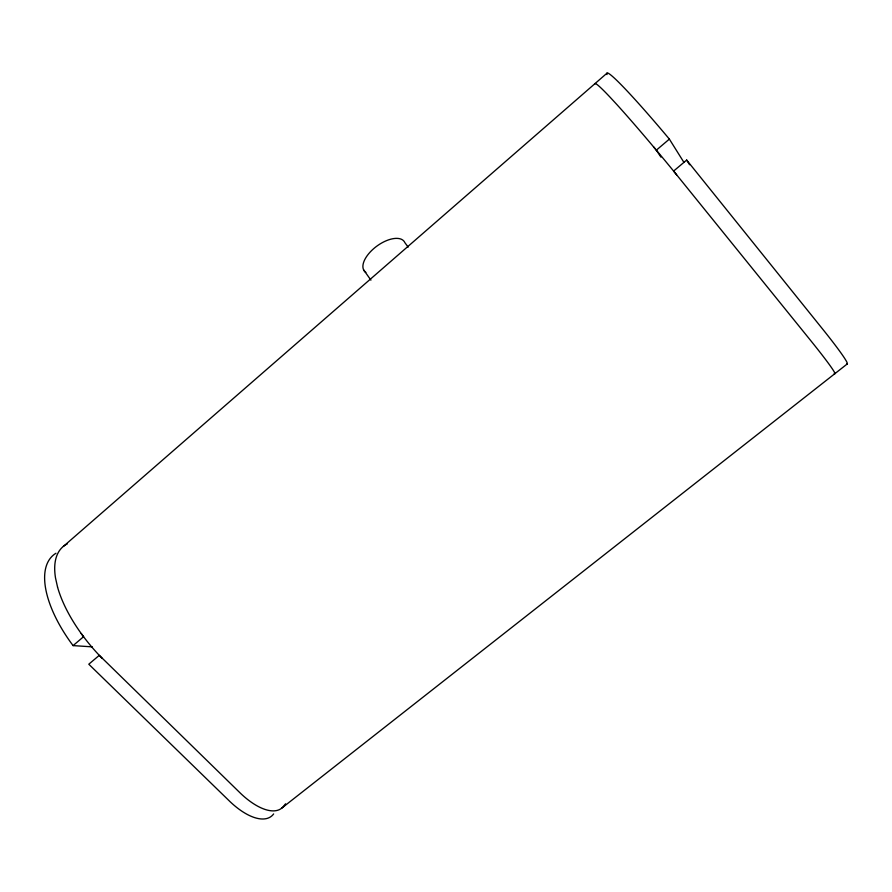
<?xml version="1.0" encoding="UTF-8"?>
<svg xmlns="http://www.w3.org/2000/svg" width="892" height="892" viewBox="0 0 892 892"><rect width="100%" height="100%" fill="white"/><g stroke="black" fill="none" stroke-linecap="round" stroke-linejoin="round"><path stroke-width="1.34" d="M285.563 803.803L283.812 805.967A55.85 25.188 53.1 0 1 240.65 793.434L99.302 655.33L88.787 664.206L230.169 801.763A55.75 25.656 53.2 0 0 273.643 813.939M63.421 546.372L606.961 73.2M55.951 553.263A97.384 45.091 48.7 0 0 70.724 642.418L73.088 645.607L83.58 636.698L81.205 633.51M660.939 157.126L656.345 150.168L669.368 139.107L666.525 135.718A107.943 6.344 50.6 0 0 607.039 74.56M846.642 363.825A61.771 3.613 50.1 0 0 823.639 330.33L686.673 160.058L673.605 171.074L810.716 340.588A61.637 2.91 50.1 0 1 834.221 373.581M281.582 808.264L847.3 363.903M73.088 645.607L92.3 646.856M653.513 146.779L656.345 150.168M408.157 247.117L404.868 242.657A24.798 12.41 -36.3 0 0 376.145 246.649A24.798 12.41 -36.3 0 0 365.865 272.383M363.68 269.975L370.938 280.144M669.368 139.107L683.908 162.355M686.673 160.058L689.561 164.741M57.556 587.114L55.516 577.971A97.585 44.288 48.7 0 1 67.379 543.841M102.301 658.463A97.585 44.288 48.7 0 1 57.556 587.114M594.919 84.116A107.709 5.107 50.5 0 1 610.44 97.596L616.651 104.319A107.709 5.107 50.5 0 1 676.638 174.799"/></g></svg>
